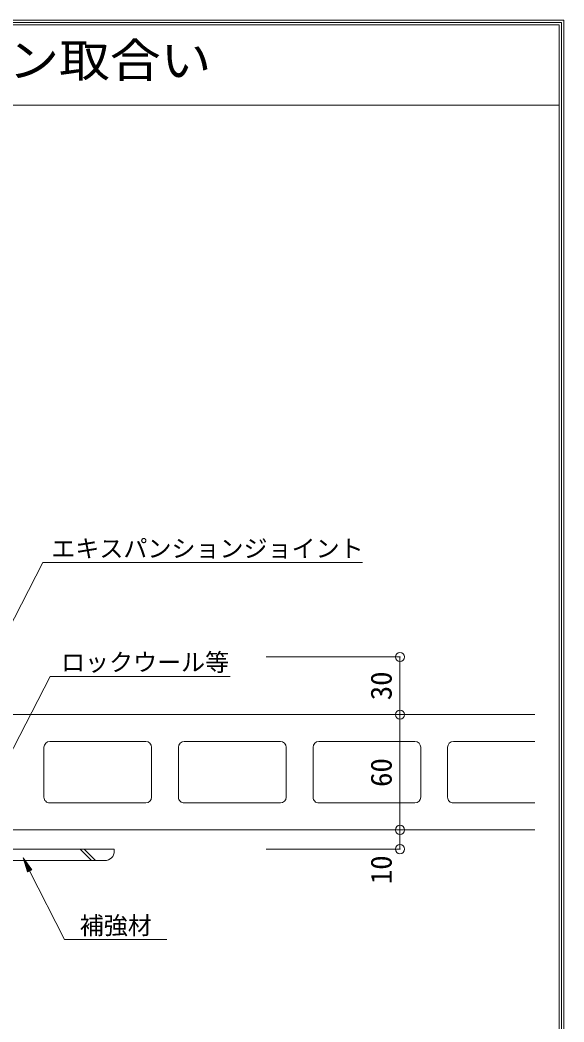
# Model space of a CAD drawing. Units: millimetres at full size, sheet at 1:6; details may follow other scales. Extents: x -1207 to 1226, y -853 to 852.
# Drawn here: x 929 to 1212, y 331 to 852 of the extents above; entities that cross this region are included whole.
import ezdxf
from ezdxf.enums import TextEntityAlignment as Align

# ---------------------------------------------------------------- set-up
doc = ezdxf.new("R2010")
doc.units = ezdxf.units.MM
doc.header["$LTSCALE"] = 6
doc.header["$PDMODE"] = 32
doc.header["$PDSIZE"] = 4.8
for name, color, linetype, lineweight in [('0-0_WAKU', 7, 'Continuous', 9), ('0-1_AL', 5, 'Continuous', 9), ('0-2_SUNPO', 7, 'Continuous', 9), ('0-3_STEEL', 6, 'Continuous', 9)]:
    doc.layers.add(name, color=color, linetype=linetype, lineweight=lineweight)
doc.styles.add('ＭＳ ゴシック', font='')
doc.styles.get('ＭＳ ゴシック').set_extended_font_data('MS Gothic')

msp = doc.modelspace()

# ---------------------------------------------------------------- linework, layer by layer
at = {"layer": '0-0_WAKU'}
for p, q in [((-1207.164, 852.121), (1211.664, 852.121)), ((-1205.957, 850.914), (1210.457, 850.914)), ((1210.457, 850.914), (1210.457, -851.5)), ((1211.664, 852.121), (1211.664, -852.707)), ((-1204.75, 849.707), (1209.25, 849.707)), ((1209.25, 849.707), (1209.25, -850.293)), ((-1204.75, 807.866), (1209.25, 807.866))]:
    msp.add_line(p, q, dxfattribs=at)
at = {"layer": '0-1_AL'}
for p, q in [((903.198, 490.597), (1196.554, 490.597)), ((944.128, 476.597), (994.128, 476.597)), ((1014.128, 476.597), (1064.128, 476.597)), ((1084.128, 476.597), (1134.128, 476.597)), ((1154.127, 476.597), (1196.554, 476.597)), ((941.128, 447.597), (941.128, 473.597)), ((997.128, 473.597), (997.128, 447.597)), ((1011.128, 447.597), (1011.128, 473.597)), ((1067.128, 473.597), (1067.128, 447.597)), ((1081.128, 447.597), (1081.128, 473.597)), ((1137.128, 473.597), (1137.128, 447.597)), ((1151.127, 447.597), (1151.127, 473.597)), ((994.128, 444.597), (944.128, 444.597)), ((1064.128, 444.597), (1014.128, 444.597)), ((1134.128, 444.597), (1084.128, 444.597)), ((1196.554, 444.597), (1154.127, 444.597)), ((903.198, 430.597), (1196.554, 430.597))]:
    msp.add_line(p, q, dxfattribs=at)
for centre, start, end in [((944.128, 473.597), 90, 180), ((994.128, 473.597), 0, 90), ((1014.128, 473.597), 90, 180), ((1064.128, 473.597), 0, 90), ((1084.128, 473.597), 90, 180), ((1134.128, 473.597), 0, 90), ((1154.127, 473.597), 90, 180), ((944.128, 447.597), 179.99998, 269.99998), ((994.128, 447.597), 269.99998, 359.99998), ((1014.128, 447.597), 179.99998, 269.99998), ((1064.128, 447.597), 269.99998, 359.99998), ((1084.128, 447.597), 179.99998, 269.99998), ((1134.128, 447.597), 269.99998, 359.99998), ((1154.127, 447.597), 179.99998, 269.99998)]:
    msp.add_arc(centre, 3, start, end, dxfattribs=at)
at = {"layer": '0-2_SUNPO'}
for p, q in [((918.391, 526.364), (940.508, 569.722)), ((940.508, 569.722), (1106.917, 569.722)), ((1126.348, 520.597), (1056.716, 520.597)), ((1126.348, 490.597), (1126.348, 520.597)), ((1126.348, 490.597), (1056.716, 490.597)), ((1126.348, 430.597), (1126.348, 490.597)), ((1126.348, 430.597), (1056.716, 430.597)), ((1126.348, 420.597), (1126.348, 430.597)), ((1126.348, 420.597), (1056.716, 420.597)), ((930.236, 415.941), (930.25, 415.941)), ((930.251, 415.891), (930.287, 415.891)), ((930.267, 415.841), (930.324, 415.841)), ((930.283, 415.791), (930.361, 415.791)), ((930.299, 415.741), (930.398, 415.741)), ((930.315, 415.691), (930.435, 415.691)), ((930.331, 415.641), (930.472, 415.641)), ((930.346, 415.591), (930.509, 415.591)), ((930.362, 415.541), (930.546, 415.541)), ((930.378, 415.491), (930.583, 415.491)), ((930.394, 415.441), (930.62, 415.441)), ((930.41, 415.391), (930.657, 415.391)), ((930.426, 415.341), (930.694, 415.341)), ((930.441, 415.291), (930.731, 415.291)), ((930.457, 415.241), (930.768, 415.241)), ((930.473, 415.191), (930.805, 415.191)), ((930.489, 415.141), (930.842, 415.141)), ((930.505, 415.091), (930.879, 415.091)), ((930.521, 415.041), (930.916, 415.041)), ((930.537, 414.991), (930.953, 414.991)), ((930.552, 414.941), (930.99, 414.941)), ((930.568, 414.891), (931.027, 414.891)), ((930.584, 414.841), (931.064, 414.841)), ((930.6, 414.791), (931.101, 414.791)), ((930.616, 414.741), (931.138, 414.741)), ((930.631, 414.691), (931.175, 414.691)), ((930.647, 414.641), (931.212, 414.641)), ((930.663, 414.591), (931.249, 414.591)), ((930.679, 414.541), (931.286, 414.541)), ((930.695, 414.491), (931.323, 414.491)), ((930.711, 414.441), (931.36, 414.441)), ((930.726, 414.391), (931.397, 414.391)), ((930.742, 414.341), (931.434, 414.341)), ((930.758, 414.291), (931.471, 414.291)), ((930.774, 414.241), (931.508, 414.241)), ((930.79, 414.191), (931.545, 414.191)), ((930.805, 414.141), (931.582, 414.141)), ((930.821, 414.091), (931.619, 414.091)), ((930.837, 414.041), (931.656, 414.041)), ((930.853, 413.991), (931.693, 413.991)), ((930.869, 413.941), (931.729, 413.941)), ((930.885, 413.891), (931.767, 413.891)), ((930.9, 413.841), (931.804, 413.841)), ((930.916, 413.791), (931.84, 413.791)), ((930.932, 413.741), (931.878, 413.741)), ((930.948, 413.691), (931.914, 413.691)), ((930.964, 413.641), (931.952, 413.641)), ((930.98, 413.591), (931.988, 413.591)), ((930.995, 413.541), (932.025, 413.541)), ((931.011, 413.491), (932.062, 413.491)), ((931.027, 413.441), (932.099, 413.441)), ((931.043, 413.391), (932.136, 413.391)), ((931.059, 413.341), (932.173, 413.341)), ((931.075, 413.291), (932.21, 413.291)), ((931.09, 413.241), (932.247, 413.241)), ((931.106, 413.191), (932.284, 413.191)), ((931.122, 413.141), (932.321, 413.141)), ((931.138, 413.091), (932.358, 413.091)), ((931.154, 413.041), (932.395, 413.041)), ((931.17, 412.991), (932.432, 412.991)), ((931.185, 412.941), (932.469, 412.941)), ((931.201, 412.891), (932.506, 412.891)), ((931.217, 412.841), (932.543, 412.841)), ((931.233, 412.791), (932.58, 412.791)), ((931.249, 412.741), (932.617, 412.741)), ((931.265, 412.691), (932.654, 412.691)), ((931.28, 412.641), (932.691, 412.641)), ((931.296, 412.591), (932.728, 412.591)), ((931.312, 412.541), (932.765, 412.541)), ((931.328, 412.491), (932.802, 412.491)), ((931.344, 412.441), (932.839, 412.441)), ((931.359, 412.391), (932.876, 412.391)), ((931.375, 412.341), (932.913, 412.341)), ((931.391, 412.291), (932.95, 412.291)), ((931.407, 412.241), (932.987, 412.241)), ((931.423, 412.191), (933.024, 412.191)), ((931.439, 412.141), (933.061, 412.141)), ((931.454, 412.091), (933.098, 412.091)), ((931.47, 412.041), (933.135, 412.041)), ((931.486, 411.991), (933.172, 411.991)), ((931.502, 411.941), (933.209, 411.941)), ((931.518, 411.891), (933.246, 411.891)), ((931.534, 411.841), (933.283, 411.841)), ((931.549, 411.791), (933.32, 411.791)), ((931.565, 411.741), (933.357, 411.741)), ((931.581, 411.691), (933.394, 411.691)), ((931.597, 411.641), (933.431, 411.641)), ((931.613, 411.591), (933.468, 411.591)), ((931.629, 411.541), (933.505, 411.541)), ((931.644, 411.491), (933.542, 411.491)), ((931.66, 411.441), (933.579, 411.441)), ((931.676, 411.391), (933.616, 411.391)), ((931.692, 411.341), (933.653, 411.341)), ((931.708, 411.291), (933.69, 411.291)), ((931.724, 411.241), (933.727, 411.241)), ((931.739, 411.191), (933.764, 411.191)), ((931.755, 411.141), (933.801, 411.141)), ((931.771, 411.091), (933.838, 411.091)), ((931.787, 411.041), (933.875, 411.041)), ((931.803, 410.991), (933.912, 410.991)), ((931.818, 410.941), (933.949, 410.941)), ((931.834, 410.891), (933.985, 410.891)), ((931.85, 410.841), (934.023, 410.841)), ((931.866, 410.791), (934.059, 410.791)), ((931.882, 410.741), (934.097, 410.741)), ((931.898, 410.691), (934.133, 410.691)), ((931.913, 410.641), (934.17, 410.641)), ((931.929, 410.591), (934.207, 410.591)), ((931.945, 410.541), (934.244, 410.541)), ((931.961, 410.491), (934.281, 410.491)), ((931.977, 410.441), (934.318, 410.441)), ((931.992, 410.391), (934.355, 410.391)), ((932.008, 410.341), (934.392, 410.341)), ((932.024, 410.291), (934.429, 410.291)), ((932.04, 410.241), (934.466, 410.241)), ((932.056, 410.191), (934.503, 410.191)), ((932.072, 410.141), (934.54, 410.141)), ((932.087, 410.091), (934.577, 410.091)), ((932.103, 410.041), (934.614, 410.041)), ((932.119, 409.991), (934.651, 409.991)), ((932.135, 409.941), (934.688, 409.941)), ((932.151, 409.891), (934.725, 409.891)), ((932.167, 409.841), (934.705, 409.841)), ((932.183, 409.791), (934.607, 409.791)), ((932.198, 409.741), (934.509, 409.741)), ((932.214, 409.691), (934.411, 409.691)), ((932.23, 409.641), (934.313, 409.641)), ((932.246, 409.591), (934.214, 409.591)), ((932.262, 409.541), (934.117, 409.541)), ((932.278, 409.491), (934.019, 409.491)), ((932.293, 409.441), (933.921, 409.441)), ((932.309, 409.391), (933.823, 409.391)), ((932.325, 409.341), (933.725, 409.341)), ((932.341, 409.291), (933.626, 409.291)), ((932.357, 409.241), (933.528, 409.241)), ((932.372, 409.191), (933.43, 409.191)), ((932.388, 409.141), (933.332, 409.141)), ((932.404, 409.091), (933.234, 409.091)), ((932.42, 409.041), (933.136, 409.041)), ((932.436, 408.991), (933.038, 408.991)), ((932.452, 408.941), (932.94, 408.941)), ((932.467, 408.891), (932.842, 408.891)), ((932.483, 408.841), (932.744, 408.841)), ((932.499, 408.791), (932.646, 408.791)), ((932.515, 408.741), (932.548, 408.741)), ((933.633, 409.294), (951.885, 373.512)), ((1005.083, 373.512), (951.885, 373.512))]:
    msp.add_line(p, q, dxfattribs=at)
msp.add_lwpolyline([(922.201, 467.16), (944.318, 510.518), (1037.933, 510.518)], dxfattribs=at)
msp.add_lwpolyline([(932.52, 408.726), (934.746, 409.862), (930.225, 415.975)], close=True, dxfattribs=at)
for p in [(1126.348, 520.597), (1126.348, 490.597), (1126.348, 430.597), (1126.348, 420.597)]:
    msp.add_point(p, dxfattribs=at)
at = {"layer": '0-3_STEEL'}
for p, q in [((977.731, 420.597), (902.731, 420.597)), ((965.871, 414.597), (959.871, 420.597)), ((967.991, 414.597), (961.991, 420.597)), ((977.731, 420.597), (977.731, 419.597)), ((972.731, 414.597), (913.731, 414.597))]:
    msp.add_line(p, q, dxfattribs=at)
msp.add_arc((972.731, 419.597), 5, 270, 0, dxfattribs=at)

# ---------------------------------------------------------------- texts
at = {"layer": '0-0_WAKU', "style": 'ＭＳ ゴシック', "width": 1.1}
msp.add_text('縦張り工法\u3000エキスパンション取合い', height=17.6, dxfattribs=at).set_placement((579.302, 817.116), align=Align.BOTTOM_LEFT)
at = {"layer": '0-2_SUNPO', "style": 'ＭＳ ゴシック'}
for s, p in [('エキスパンションジョイント', (944.953, 569.722)), ('ロックウール等', (949.987, 510.518)), ('補強材', (959.734, 373.512))]:
    msp.add_text(s, height=9.164, dxfattribs=at).set_placement(p, align=Align.BOTTOM_LEFT)
for s, p in [('30', (1125.348, 498.097)), ('60', (1125.348, 452.979)), ('10', (1125.348, 402.357))]:
    msp.add_text(s, height=11, rotation=90, dxfattribs=at).set_placement(p, align=Align.BOTTOM_LEFT)

doc.saveas('drawing.dxf')
